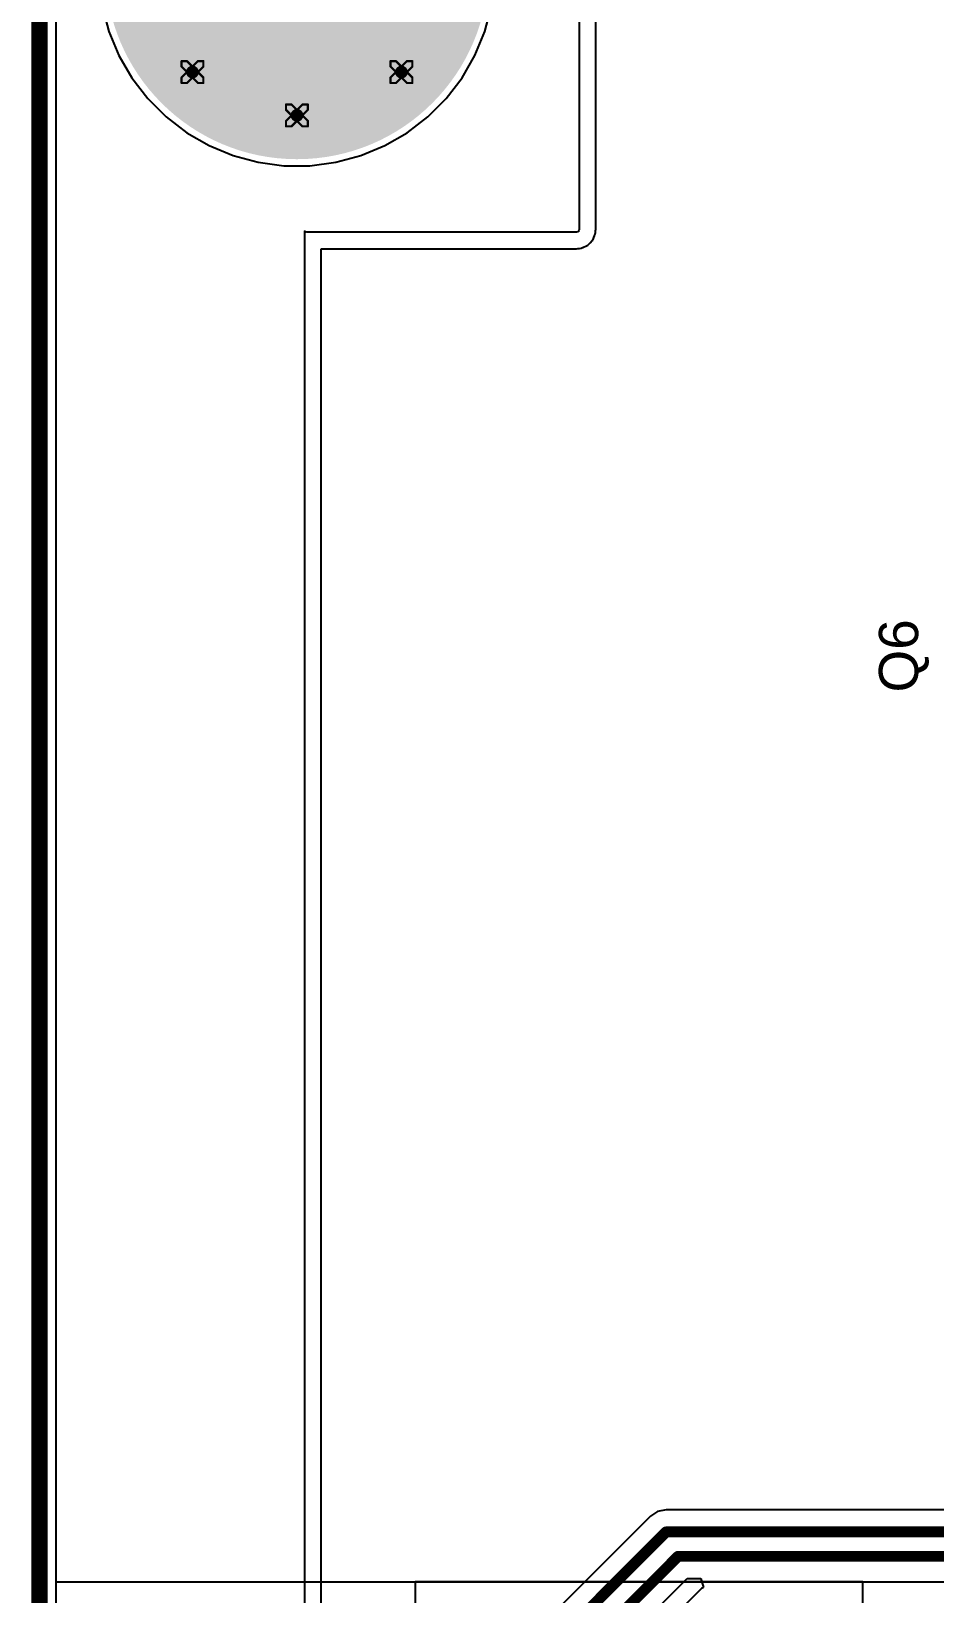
# Model space of a CAD drawing. Header units: inches. Extents: x 0 to 5379, y 0 to 5429.
# Drawn here: x -0.19 to 20.86, y 72.14 to 108.51 of the extents above; entities that cross this region are included whole.
import ezdxf

# ---------------------------------------------------------------- set-up
doc = ezdxf.new("R2010")
doc.units = ezdxf.units.IN
for name, color, linetype in [('Board Outline', 216, 'Continuous'), ('Bottom Layer', 5, 'Continuous'), ('Bottom Solder', 6, 'Continuous'), ('Drill Drawing', 1, 'Continuous'), ('GND01', 16, 'Continuous'), ('GND02', 76, 'Continuous'), ('Multi-Layer', 9, 'Continuous'), ('Pad Holes', 156, 'Continuous'), ('PWR', 156, 'Continuous'), ('SIG 01', 90, 'Continuous'), ('Top Layer', 1, 'Continuous'), ('Top Overlay', 2, 'Continuous'), ('Top Solder', 216, 'Continuous'), ('Via Holes', 16, 'Continuous')]:
    doc.layers.add(name, color=color, linetype=linetype)
doc.styles.add('Arial', font='', dxfattribs={"height": 0.2})
doc.styles.get('Arial').set_extended_font_data('Arial')

msp = doc.modelspace()

# ---------------------------------------------------------------- hatches: boundary and pattern name
at = {"layer": 'Bottom Layer'}
h = msp.add_hatch(color=5, dxfattribs=at)
edge = h.paths.add_edge_path()
edge.add_arc((6, 109.993), 4.36, 0, 360)
h = msp.add_hatch(color=5, dxfattribs=at)
edge = h.paths.add_edge_path()
edge.add_arc((3.566, 107.559), 0.3, 0, 360)
h = msp.add_hatch(color=5, dxfattribs=at)
edge = h.paths.add_edge_path()
edge.add_arc((8.434, 107.559), 0.3, 0, 360)
h = msp.add_hatch(color=5, dxfattribs=at)
edge = h.paths.add_edge_path()
edge.add_arc((6, 106.551), 0.3, 0, 360)
at = {"layer": 'Bottom Solder'}
h = msp.add_hatch(color=6, dxfattribs=at)
edge = h.paths.add_edge_path()
edge.add_arc((6, 109.993), 4.462, 0, 360)
h = msp.add_hatch(color=6, dxfattribs=at)
edge = h.paths.add_edge_path()
edge.add_arc((3.566, 107.559), 0.402, 0, 360)
h = msp.add_hatch(color=6, dxfattribs=at)
edge = h.paths.add_edge_path()
edge.add_arc((8.434, 107.559), 0.402, 0, 360)
h = msp.add_hatch(color=6, dxfattribs=at)
edge = h.paths.add_edge_path()
edge.add_arc((6, 106.551), 0.402, 0, 360)
at = {"layer": 'GND01'}
h = msp.add_hatch(color=16, dxfattribs=at)
edge = h.paths.add_edge_path()
edge.add_arc((6, 109.993), 4.36, 0, 360)
h = msp.add_hatch(color=16, dxfattribs=at)
edge = h.paths.add_edge_path()
edge.add_arc((3.566, 107.559), 0.3, 0, 360)
h = msp.add_hatch(color=16, dxfattribs=at)
edge = h.paths.add_edge_path()
edge.add_arc((8.434, 107.559), 0.3, 0, 360)
h = msp.add_hatch(color=16, dxfattribs=at)
edge = h.paths.add_edge_path()
edge.add_arc((6, 106.551), 0.3, 0, 360)
at = {"layer": 'GND02'}
h = msp.add_hatch(color=76, dxfattribs=at)
edge = h.paths.add_edge_path()
edge.add_arc((6, 109.993), 4.36, 0, 360)
h = msp.add_hatch(color=76, dxfattribs=at)
edge = h.paths.add_edge_path()
edge.add_arc((3.566, 107.559), 0.3, 0, 360)
h = msp.add_hatch(color=76, dxfattribs=at)
edge = h.paths.add_edge_path()
edge.add_arc((8.434, 107.559), 0.3, 0, 360)
h = msp.add_hatch(color=76, dxfattribs=at)
edge = h.paths.add_edge_path()
edge.add_arc((6, 106.551), 0.3, 0, 360)
at = {"layer": 'Multi-Layer'}
h = msp.add_hatch(color=9, dxfattribs=at)
edge = h.paths.add_edge_path()
edge.add_arc((6, 109.993), 4.36, 0, 360)
at = {"layer": 'Pad Holes'}
h = msp.add_hatch(color=7, dxfattribs=at)
edge = h.paths.add_edge_path()
edge.add_arc((6, 109.993), 2.5, 0, 360)
at = {"layer": 'PWR'}
h = msp.add_hatch(color=156, dxfattribs=at)
edge = h.paths.add_edge_path()
edge.add_arc((6, 109.993), 4.36, 0, 360)
h = msp.add_hatch(color=156, dxfattribs=at)
edge = h.paths.add_edge_path()
edge.add_arc((3.566, 107.559), 0.3, 0, 360)
h = msp.add_hatch(color=156, dxfattribs=at)
edge = h.paths.add_edge_path()
edge.add_arc((8.434, 107.559), 0.3, 0, 360)
h = msp.add_hatch(color=156, dxfattribs=at)
edge = h.paths.add_edge_path()
edge.add_arc((6, 106.551), 0.3, 0, 360)
at = {"layer": 'SIG 01'}
h = msp.add_hatch(color=90, dxfattribs=at)
edge = h.paths.add_edge_path()
edge.add_arc((6, 109.993), 4.36, 0, 360)
h = msp.add_hatch(color=90, dxfattribs=at)
edge = h.paths.add_edge_path()
edge.add_arc((3.566, 107.559), 0.3, 0, 360)
h = msp.add_hatch(color=90, dxfattribs=at)
edge = h.paths.add_edge_path()
edge.add_arc((8.434, 107.559), 0.3, 0, 360)
h = msp.add_hatch(color=90, dxfattribs=at)
edge = h.paths.add_edge_path()
edge.add_arc((6, 106.551), 0.3, 0, 360)
at = {"layer": 'Top Layer'}
h = msp.add_hatch(color=1, dxfattribs=at)
edge = h.paths.add_edge_path()
edge.add_arc((6, 109.993), 4.36, 0, 360)
h = msp.add_hatch(color=1, dxfattribs=at)
edge = h.paths.add_edge_path()
edge.add_arc((3.566, 107.559), 0.3, 0, 360)
h = msp.add_hatch(color=1, dxfattribs=at)
edge = h.paths.add_edge_path()
edge.add_arc((8.434, 107.559), 0.3, 0, 360)
h = msp.add_hatch(color=1, dxfattribs=at)
edge = h.paths.add_edge_path()
edge.add_arc((6, 106.551), 0.3, 0, 360)
at = {"layer": 'Top Solder'}
h = msp.add_hatch(color=216, dxfattribs=at)
edge = h.paths.add_edge_path()
edge.add_arc((6, 109.993), 4.462, 0, 360)
h = msp.add_hatch(color=216, dxfattribs=at)
edge = h.paths.add_edge_path()
edge.add_arc((3.566, 107.559), 0.402, 0, 360)
h = msp.add_hatch(color=216, dxfattribs=at)
edge = h.paths.add_edge_path()
edge.add_arc((8.434, 107.559), 0.402, 0, 360)
h = msp.add_hatch(color=216, dxfattribs=at)
edge = h.paths.add_edge_path()
edge.add_arc((6, 106.551), 0.402, 0, 360)
at = {"layer": 'Via Holes'}
h = msp.add_hatch(color=7, dxfattribs=at)
edge = h.paths.add_edge_path()
edge.add_arc((3.566, 107.559), 0.15, 0, 360)
h = msp.add_hatch(color=7, dxfattribs=at)
edge = h.paths.add_edge_path()
edge.add_arc((8.434, 107.559), 0.15, 0, 360)
h = msp.add_hatch(color=7, dxfattribs=at)
edge = h.paths.add_edge_path()
edge.add_arc((6, 106.551), 0.15, 0, 360)

# ---------------------------------------------------------------- linework, layer by layer
at = {"layer": 'Board Outline'}
msp.add_lwpolyline([(0, 0, 0.381, 0.381, 0), (0, 220, 0.381, 0.381, 0)], format="xyseb", dxfattribs=at)
at = {"layer": 'Bottom Layer'}
for p, q in [((0.388, 9.671), (0.388, 210.329)), ((1.465, 109.091), (1.621, 108.507)), ((10.379, 108.507), (10.535, 109.091)), ((1.621, 108.507), (1.853, 107.948)), ((10.147, 107.948), (10.379, 108.507)), ((1.853, 107.948), (2.155, 107.424)), ((9.845, 107.424), (10.147, 107.948)), ((2.155, 107.424), (2.524, 106.944)), ((9.476, 106.944), (9.845, 107.424)), ((2.524, 106.944), (2.951, 106.517)), ((9.049, 106.517), (9.476, 106.944)), ((2.951, 106.517), (3.431, 106.148)), ((8.569, 106.148), (9.049, 106.517)), ((3.431, 106.148), (3.955, 105.846)), ((8.045, 105.846), (8.569, 106.148)), ((3.955, 105.846), (4.514, 105.615)), ((4.514, 105.615), (5.098, 105.458)), ((6.902, 105.458), (7.486, 105.615)), ((7.486, 105.615), (8.045, 105.846)), ((5.098, 105.458), (5.698, 105.379)), ((5.698, 105.379), (6.302, 105.379)), ((6.302, 105.379), (6.902, 105.458))]:
    msp.add_line(p, q, dxfattribs=at)
at = {"layer": 'Drill Drawing'}
for points in [[(3.312, 107.686, 0.0508, 0.0508, 0), (3.312, 107.813, 0.0508, 0.0508, 0)], [(3.312, 107.813, 0.0508, 0.0508, 0), (3.439, 107.813, 0.0508, 0.0508, 0)], [(3.312, 107.686, 0.0508, 0.0508, 0), (3.439, 107.559, 0.0508, 0.0508, 0)], [(3.439, 107.813, 0.0508, 0.0508, 0), (3.566, 107.686, 0.0508, 0.0508, 0)], [(3.566, 107.686, 0.0508, 0.0508, 0), (3.693, 107.813, 0.0508, 0.0508, 0)], [(3.693, 107.813, 0.0508, 0.0508, 0), (3.82, 107.813, 0.0508, 0.0508, 0)], [(3.693, 107.559, 0.0508, 0.0508, 0), (3.82, 107.686, 0.0508, 0.0508, 0)], [(3.82, 107.686, 0.0508, 0.0508, 0), (3.82, 107.813, 0.0508, 0.0508, 0)], [(8.18, 107.686, 0.0508, 0.0508, 0), (8.18, 107.813, 0.0508, 0.0508, 0)], [(8.18, 107.813, 0.0508, 0.0508, 0), (8.307, 107.813, 0.0508, 0.0508, 0)], [(8.18, 107.686, 0.0508, 0.0508, 0), (8.307, 107.559, 0.0508, 0.0508, 0)], [(8.307, 107.813, 0.0508, 0.0508, 0), (8.434, 107.686, 0.0508, 0.0508, 0)], [(8.434, 107.686, 0.0508, 0.0508, 0), (8.561, 107.813, 0.0508, 0.0508, 0)], [(8.561, 107.813, 0.0508, 0.0508, 0), (8.688, 107.813, 0.0508, 0.0508, 0)], [(8.561, 107.559, 0.0508, 0.0508, 0), (8.688, 107.686, 0.0508, 0.0508, 0)], [(8.688, 107.686, 0.0508, 0.0508, 0), (8.688, 107.813, 0.0508, 0.0508, 0)], [(3.312, 107.432, 0.0508, 0.0508, 0), (3.439, 107.559, 0.0508, 0.0508, 0)], [(3.312, 107.305, 0.0508, 0.0508, 0), (3.312, 107.432, 0.0508, 0.0508, 0)], [(3.312, 107.305, 0.0508, 0.0508, 0), (3.439, 107.305, 0.0508, 0.0508, 0)], [(3.439, 107.305, 0.0508, 0.0508, 0), (3.566, 107.432, 0.0508, 0.0508, 0)], [(3.566, 107.432, 0.0508, 0.0508, 0), (3.693, 107.305, 0.0508, 0.0508, 0)], [(3.693, 107.559, 0.0508, 0.0508, 0), (3.82, 107.432, 0.0508, 0.0508, 0)], [(3.693, 107.305, 0.0508, 0.0508, 0), (3.82, 107.305, 0.0508, 0.0508, 0)], [(3.82, 107.305, 0.0508, 0.0508, 0), (3.82, 107.432, 0.0508, 0.0508, 0)], [(8.18, 107.432, 0.0508, 0.0508, 0), (8.307, 107.559, 0.0508, 0.0508, 0)], [(8.18, 107.305, 0.0508, 0.0508, 0), (8.18, 107.432, 0.0508, 0.0508, 0)], [(8.18, 107.305, 0.0508, 0.0508, 0), (8.307, 107.305, 0.0508, 0.0508, 0)], [(8.307, 107.305, 0.0508, 0.0508, 0), (8.434, 107.432, 0.0508, 0.0508, 0)], [(8.434, 107.432, 0.0508, 0.0508, 0), (8.561, 107.305, 0.0508, 0.0508, 0)], [(8.561, 107.559, 0.0508, 0.0508, 0), (8.688, 107.432, 0.0508, 0.0508, 0)], [(8.561, 107.305, 0.0508, 0.0508, 0), (8.688, 107.305, 0.0508, 0.0508, 0)], [(8.688, 107.305, 0.0508, 0.0508, 0), (8.688, 107.432, 0.0508, 0.0508, 0)], [(5.746, 106.678, 0.0508, 0.0508, 0), (5.746, 106.805, 0.0508, 0.0508, 0)], [(5.746, 106.805, 0.0508, 0.0508, 0), (5.873, 106.805, 0.0508, 0.0508, 0)], [(5.746, 106.678, 0.0508, 0.0508, 0), (5.873, 106.551, 0.0508, 0.0508, 0)], [(5.746, 106.424, 0.0508, 0.0508, 0), (5.873, 106.551, 0.0508, 0.0508, 0)], [(5.873, 106.805, 0.0508, 0.0508, 0), (6, 106.678, 0.0508, 0.0508, 0)], [(6, 106.678, 0.0508, 0.0508, 0), (6.127, 106.805, 0.0508, 0.0508, 0)], [(6.127, 106.805, 0.0508, 0.0508, 0), (6.254, 106.805, 0.0508, 0.0508, 0)], [(6.127, 106.551, 0.0508, 0.0508, 0), (6.254, 106.678, 0.0508, 0.0508, 0)], [(6.127, 106.551, 0.0508, 0.0508, 0), (6.254, 106.424, 0.0508, 0.0508, 0)], [(6.254, 106.678, 0.0508, 0.0508, 0), (6.254, 106.805, 0.0508, 0.0508, 0)], [(5.746, 106.297, 0.0508, 0.0508, 0), (5.746, 106.424, 0.0508, 0.0508, 0)], [(5.746, 106.297, 0.0508, 0.0508, 0), (5.873, 106.297, 0.0508, 0.0508, 0)], [(5.873, 106.297, 0.0508, 0.0508, 0), (6, 106.424, 0.0508, 0.0508, 0)], [(6, 106.424, 0.0508, 0.0508, 0), (6.127, 106.297, 0.0508, 0.0508, 0)], [(6.127, 106.297, 0.0508, 0.0508, 0), (6.254, 106.297, 0.0508, 0.0508, 0)], [(6.254, 106.297, 0.0508, 0.0508, 0), (6.254, 106.424, 0.0508, 0.0508, 0)]]:
    msp.add_lwpolyline(points, format="xyseb", dxfattribs=at)
for points in [[(3.299, 107.813, 0.0254, 0.0254, 1), (3.325, 107.813, 0.0254, 0.0254, 1)], [(3.299, 107.813, 0.0254, 0.0254, 1), (3.325, 107.813, 0.0254, 0.0254, 1)], [(3.299, 107.686, 0.0254, 0.0254, 1), (3.325, 107.686, 0.0254, 0.0254, 1)], [(3.299, 107.686, 0.0254, 0.0254, 1), (3.325, 107.686, 0.0254, 0.0254, 1)], [(3.426, 107.813, 0.0254, 0.0254, 1), (3.452, 107.813, 0.0254, 0.0254, 1)], [(3.426, 107.813, 0.0254, 0.0254, 1), (3.452, 107.813, 0.0254, 0.0254, 1)], [(3.553, 107.686, 0.0254, 0.0254, 1), (3.579, 107.686, 0.0254, 0.0254, 1)], [(3.553, 107.686, 0.0254, 0.0254, 1), (3.579, 107.686, 0.0254, 0.0254, 1)], [(3.68, 107.813, 0.0254, 0.0254, 1), (3.706, 107.813, 0.0254, 0.0254, 1)], [(3.68, 107.813, 0.0254, 0.0254, 1), (3.706, 107.813, 0.0254, 0.0254, 1)], [(3.807, 107.813, 0.0254, 0.0254, 1), (3.833, 107.813, 0.0254, 0.0254, 1)], [(3.807, 107.813, 0.0254, 0.0254, 1), (3.833, 107.813, 0.0254, 0.0254, 1)], [(3.807, 107.686, 0.0254, 0.0254, 1), (3.833, 107.686, 0.0254, 0.0254, 1)], [(3.807, 107.686, 0.0254, 0.0254, 1), (3.833, 107.686, 0.0254, 0.0254, 1)], [(8.167, 107.813, 0.0254, 0.0254, 1), (8.193, 107.813, 0.0254, 0.0254, 1)], [(8.167, 107.813, 0.0254, 0.0254, 1), (8.193, 107.813, 0.0254, 0.0254, 1)], [(8.167, 107.686, 0.0254, 0.0254, 1), (8.193, 107.686, 0.0254, 0.0254, 1)], [(8.167, 107.686, 0.0254, 0.0254, 1), (8.193, 107.686, 0.0254, 0.0254, 1)], [(8.294, 107.813, 0.0254, 0.0254, 1), (8.32, 107.813, 0.0254, 0.0254, 1)], [(8.294, 107.813, 0.0254, 0.0254, 1), (8.32, 107.813, 0.0254, 0.0254, 1)], [(8.421, 107.686, 0.0254, 0.0254, 1), (8.447, 107.686, 0.0254, 0.0254, 1)], [(8.421, 107.686, 0.0254, 0.0254, 1), (8.447, 107.686, 0.0254, 0.0254, 1)], [(8.548, 107.813, 0.0254, 0.0254, 1), (8.574, 107.813, 0.0254, 0.0254, 1)], [(8.548, 107.813, 0.0254, 0.0254, 1), (8.574, 107.813, 0.0254, 0.0254, 1)], [(8.675, 107.813, 0.0254, 0.0254, 1), (8.701, 107.813, 0.0254, 0.0254, 1)], [(8.675, 107.813, 0.0254, 0.0254, 1), (8.701, 107.813, 0.0254, 0.0254, 1)], [(8.675, 107.686, 0.0254, 0.0254, 1), (8.701, 107.686, 0.0254, 0.0254, 1)], [(8.675, 107.686, 0.0254, 0.0254, 1), (8.701, 107.686, 0.0254, 0.0254, 1)], [(3.299, 107.432, 0.0254, 0.0254, 1), (3.325, 107.432, 0.0254, 0.0254, 1)], [(3.299, 107.432, 0.0254, 0.0254, 1), (3.325, 107.432, 0.0254, 0.0254, 1)], [(3.299, 107.305, 0.0254, 0.0254, 1), (3.325, 107.305, 0.0254, 0.0254, 1)], [(3.299, 107.305, 0.0254, 0.0254, 1), (3.325, 107.305, 0.0254, 0.0254, 1)], [(3.426, 107.559, 0.0254, 0.0254, 1), (3.452, 107.559, 0.0254, 0.0254, 1)], [(3.426, 107.559, 0.0254, 0.0254, 1), (3.452, 107.559, 0.0254, 0.0254, 1)], [(3.426, 107.305, 0.0254, 0.0254, 1), (3.452, 107.305, 0.0254, 0.0254, 1)], [(3.426, 107.305, 0.0254, 0.0254, 1), (3.452, 107.305, 0.0254, 0.0254, 1)], [(3.553, 107.432, 0.0254, 0.0254, 1), (3.579, 107.432, 0.0254, 0.0254, 1)], [(3.553, 107.432, 0.0254, 0.0254, 1), (3.579, 107.432, 0.0254, 0.0254, 1)], [(3.68, 107.559, 0.0254, 0.0254, 1), (3.706, 107.559, 0.0254, 0.0254, 1)], [(3.68, 107.559, 0.0254, 0.0254, 1), (3.706, 107.559, 0.0254, 0.0254, 1)], [(3.68, 107.305, 0.0254, 0.0254, 1), (3.706, 107.305, 0.0254, 0.0254, 1)], [(3.68, 107.305, 0.0254, 0.0254, 1), (3.706, 107.305, 0.0254, 0.0254, 1)], [(3.807, 107.432, 0.0254, 0.0254, 1), (3.833, 107.432, 0.0254, 0.0254, 1)], [(3.807, 107.432, 0.0254, 0.0254, 1), (3.833, 107.432, 0.0254, 0.0254, 1)], [(3.807, 107.305, 0.0254, 0.0254, 1), (3.833, 107.305, 0.0254, 0.0254, 1)], [(3.807, 107.305, 0.0254, 0.0254, 1), (3.833, 107.305, 0.0254, 0.0254, 1)], [(8.167, 107.432, 0.0254, 0.0254, 1), (8.193, 107.432, 0.0254, 0.0254, 1)], [(8.167, 107.432, 0.0254, 0.0254, 1), (8.193, 107.432, 0.0254, 0.0254, 1)], [(8.167, 107.305, 0.0254, 0.0254, 1), (8.193, 107.305, 0.0254, 0.0254, 1)], [(8.167, 107.305, 0.0254, 0.0254, 1), (8.193, 107.305, 0.0254, 0.0254, 1)], [(8.294, 107.559, 0.0254, 0.0254, 1), (8.32, 107.559, 0.0254, 0.0254, 1)], [(8.294, 107.559, 0.0254, 0.0254, 1), (8.32, 107.559, 0.0254, 0.0254, 1)], [(8.294, 107.305, 0.0254, 0.0254, 1), (8.32, 107.305, 0.0254, 0.0254, 1)], [(8.294, 107.305, 0.0254, 0.0254, 1), (8.32, 107.305, 0.0254, 0.0254, 1)], [(8.421, 107.432, 0.0254, 0.0254, 1), (8.447, 107.432, 0.0254, 0.0254, 1)], [(8.421, 107.432, 0.0254, 0.0254, 1), (8.447, 107.432, 0.0254, 0.0254, 1)], [(8.548, 107.559, 0.0254, 0.0254, 1), (8.574, 107.559, 0.0254, 0.0254, 1)], [(8.548, 107.559, 0.0254, 0.0254, 1), (8.574, 107.559, 0.0254, 0.0254, 1)], [(8.548, 107.305, 0.0254, 0.0254, 1), (8.574, 107.305, 0.0254, 0.0254, 1)], [(8.548, 107.305, 0.0254, 0.0254, 1), (8.574, 107.305, 0.0254, 0.0254, 1)], [(8.675, 107.432, 0.0254, 0.0254, 1), (8.701, 107.432, 0.0254, 0.0254, 1)], [(8.675, 107.432, 0.0254, 0.0254, 1), (8.701, 107.432, 0.0254, 0.0254, 1)], [(8.675, 107.305, 0.0254, 0.0254, 1), (8.701, 107.305, 0.0254, 0.0254, 1)], [(8.675, 107.305, 0.0254, 0.0254, 1), (8.701, 107.305, 0.0254, 0.0254, 1)], [(5.733, 106.805, 0.0254, 0.0254, 1), (5.759, 106.805, 0.0254, 0.0254, 1)], [(5.733, 106.805, 0.0254, 0.0254, 1), (5.759, 106.805, 0.0254, 0.0254, 1)], [(5.733, 106.678, 0.0254, 0.0254, 1), (5.759, 106.678, 0.0254, 0.0254, 1)], [(5.733, 106.678, 0.0254, 0.0254, 1), (5.759, 106.678, 0.0254, 0.0254, 1)], [(5.86, 106.805, 0.0254, 0.0254, 1), (5.886, 106.805, 0.0254, 0.0254, 1)], [(5.86, 106.805, 0.0254, 0.0254, 1), (5.886, 106.805, 0.0254, 0.0254, 1)], [(5.86, 106.551, 0.0254, 0.0254, 1), (5.886, 106.551, 0.0254, 0.0254, 1)], [(5.86, 106.551, 0.0254, 0.0254, 1), (5.886, 106.551, 0.0254, 0.0254, 1)], [(5.987, 106.678, 0.0254, 0.0254, 1), (6.013, 106.678, 0.0254, 0.0254, 1)], [(5.987, 106.678, 0.0254, 0.0254, 1), (6.013, 106.678, 0.0254, 0.0254, 1)], [(6.114, 106.805, 0.0254, 0.0254, 1), (6.14, 106.805, 0.0254, 0.0254, 1)], [(6.114, 106.805, 0.0254, 0.0254, 1), (6.14, 106.805, 0.0254, 0.0254, 1)], [(6.114, 106.551, 0.0254, 0.0254, 1), (6.14, 106.551, 0.0254, 0.0254, 1)], [(6.114, 106.551, 0.0254, 0.0254, 1), (6.14, 106.551, 0.0254, 0.0254, 1)], [(6.241, 106.805, 0.0254, 0.0254, 1), (6.267, 106.805, 0.0254, 0.0254, 1)], [(6.241, 106.805, 0.0254, 0.0254, 1), (6.267, 106.805, 0.0254, 0.0254, 1)], [(6.241, 106.678, 0.0254, 0.0254, 1), (6.267, 106.678, 0.0254, 0.0254, 1)], [(6.241, 106.678, 0.0254, 0.0254, 1), (6.267, 106.678, 0.0254, 0.0254, 1)], [(5.733, 106.424, 0.0254, 0.0254, 1), (5.759, 106.424, 0.0254, 0.0254, 1)], [(5.733, 106.424, 0.0254, 0.0254, 1), (5.759, 106.424, 0.0254, 0.0254, 1)], [(5.733, 106.297, 0.0254, 0.0254, 1), (5.759, 106.297, 0.0254, 0.0254, 1)], [(5.733, 106.297, 0.0254, 0.0254, 1), (5.759, 106.297, 0.0254, 0.0254, 1)], [(5.86, 106.297, 0.0254, 0.0254, 1), (5.886, 106.297, 0.0254, 0.0254, 1)], [(5.86, 106.297, 0.0254, 0.0254, 1), (5.886, 106.297, 0.0254, 0.0254, 1)], [(5.987, 106.424, 0.0254, 0.0254, 1), (6.013, 106.424, 0.0254, 0.0254, 1)], [(5.987, 106.424, 0.0254, 0.0254, 1), (6.013, 106.424, 0.0254, 0.0254, 1)], [(6.114, 106.297, 0.0254, 0.0254, 1), (6.14, 106.297, 0.0254, 0.0254, 1)], [(6.114, 106.297, 0.0254, 0.0254, 1), (6.14, 106.297, 0.0254, 0.0254, 1)], [(6.241, 106.424, 0.0254, 0.0254, 1), (6.267, 106.424, 0.0254, 0.0254, 1)], [(6.241, 106.424, 0.0254, 0.0254, 1), (6.267, 106.424, 0.0254, 0.0254, 1)], [(6.241, 106.297, 0.0254, 0.0254, 1), (6.267, 106.297, 0.0254, 0.0254, 1)], [(6.241, 106.297, 0.0254, 0.0254, 1), (6.267, 106.297, 0.0254, 0.0254, 1)]]:
    msp.add_lwpolyline(points, format="xyseb", close=True, dxfattribs=at)
at = {"layer": 'GND01'}
for p, q in [((0.388, 0.388), (0.388, 219.612)), ((1.465, 109.091), (1.621, 108.507)), ((10.379, 108.507), (10.535, 109.091)), ((1.621, 108.507), (1.853, 107.948)), ((10.147, 107.948), (10.379, 108.507)), ((1.853, 107.948), (2.155, 107.424)), ((9.845, 107.424), (10.147, 107.948)), ((2.155, 107.424), (2.524, 106.944)), ((9.476, 106.944), (9.845, 107.424)), ((2.524, 106.944), (2.951, 106.517)), ((9.049, 106.517), (9.476, 106.944)), ((2.951, 106.517), (3.431, 106.148)), ((8.569, 106.148), (9.049, 106.517)), ((3.431, 106.148), (3.955, 105.846)), ((8.045, 105.846), (8.569, 106.148)), ((3.955, 105.846), (4.514, 105.615)), ((4.514, 105.615), (5.098, 105.458)), ((6.902, 105.458), (7.486, 105.615)), ((7.486, 105.615), (8.045, 105.846)), ((5.098, 105.458), (5.698, 105.379)), ((5.698, 105.379), (6.302, 105.379)), ((6.302, 105.379), (6.902, 105.458))]:
    msp.add_line(p, q, dxfattribs=at)
at = {"layer": 'GND02'}
for p, q in [((0.388, 0.388), (0.388, 219.612)), ((1.465, 109.091), (1.621, 108.507)), ((10.379, 108.507), (10.535, 109.091)), ((1.621, 108.507), (1.853, 107.948)), ((10.147, 107.948), (10.379, 108.507)), ((1.853, 107.948), (2.155, 107.424)), ((9.845, 107.424), (10.147, 107.948)), ((2.155, 107.424), (2.524, 106.944)), ((9.476, 106.944), (9.845, 107.424)), ((2.524, 106.944), (2.951, 106.517)), ((9.049, 106.517), (9.476, 106.944)), ((2.951, 106.517), (3.431, 106.148)), ((8.569, 106.148), (9.049, 106.517)), ((3.431, 106.148), (3.955, 105.846)), ((8.045, 105.846), (8.569, 106.148)), ((3.955, 105.846), (4.514, 105.615)), ((4.514, 105.615), (5.098, 105.458)), ((6.902, 105.458), (7.486, 105.615)), ((7.486, 105.615), (8.045, 105.846)), ((5.098, 105.458), (5.698, 105.379)), ((5.698, 105.379), (6.302, 105.379)), ((6.302, 105.379), (6.902, 105.458))]:
    msp.add_line(p, q, dxfattribs=at)
at = {"layer": 'PWR'}
for p, q in [((0.388, 0.388), (0.388, 219.612)), ((1.465, 109.091), (1.621, 108.507)), ((10.379, 108.507), (10.535, 109.091)), ((1.621, 108.507), (1.853, 107.948)), ((10.147, 107.948), (10.379, 108.507)), ((1.853, 107.948), (2.155, 107.424)), ((9.845, 107.424), (10.147, 107.948)), ((2.155, 107.424), (2.524, 106.944)), ((9.476, 106.944), (9.845, 107.424)), ((2.524, 106.944), (2.951, 106.517)), ((9.049, 106.517), (9.476, 106.944)), ((2.951, 106.517), (3.431, 106.148)), ((8.569, 106.148), (9.049, 106.517)), ((3.431, 106.148), (3.955, 105.846)), ((8.045, 105.846), (8.569, 106.148)), ((3.955, 105.846), (4.514, 105.615)), ((4.514, 105.615), (5.098, 105.458)), ((6.902, 105.458), (7.486, 105.615)), ((7.486, 105.615), (8.045, 105.846)), ((5.098, 105.458), (5.698, 105.379)), ((5.698, 105.379), (6.302, 105.379)), ((6.302, 105.379), (6.902, 105.458))]:
    msp.add_line(p, q, dxfattribs=at)
at = {"layer": 'SIG 01'}
for p, q in [((0.388, 0.388), (0.388, 219.612)), ((12.573, 115.913), (12.573, 103.899)), ((12.961, 103.899), (12.961, 115.913)), ((6.223, 103.835), (6.172, 103.861)), ((6.172, 103.861), (6.172, 103.447)), ((12.509, 103.835), (6.223, 103.835)), ((12.545, 103.842), (12.509, 103.835)), ((12.557, 103.851), (12.545, 103.842)), ((12.566, 103.864), (12.557, 103.851)), ((12.573, 103.899), (12.566, 103.864)), ((12.889, 103.648), (12.931, 103.748)), ((12.931, 103.748), (12.932, 103.75)), ((12.932, 103.752), (12.947, 103.788)), ((12.932, 103.75), (12.932, 103.752)), ((12.947, 103.788), (12.954, 103.823)), ((12.954, 103.861), (12.961, 103.899)), ((12.954, 103.823), (12.954, 103.861)), ((6.172, 103.447), (6.172, 66.556)), ((6.561, 66.556), (6.561, 103.447)), ((6.561, 103.447), (12.509, 103.447)), ((12.509, 103.447), (12.547, 103.454)), ((12.547, 103.454), (12.585, 103.454)), ((12.585, 103.454), (12.62, 103.461)), ((12.62, 103.461), (12.656, 103.476)), ((12.656, 103.476), (12.658, 103.476)), ((12.658, 103.476), (12.66, 103.478)), ((12.66, 103.478), (12.76, 103.519)), ((12.76, 103.519), (12.773, 103.528)), ((12.773, 103.528), (12.827, 103.581)), ((12.773, 103.528), (12.773, 103.528)), ((12.773, 103.528), (12.773, 103.528)), ((12.827, 103.581), (12.88, 103.635)), ((12.88, 103.635), (12.889, 103.648)), ((12.88, 103.635), (12.88, 103.635)), ((12.88, 103.635), (12.88, 103.635)), ((14.233, 73.941), (6.764, 66.472)), ((14.401, 74.053), (14.233, 73.941)), ((14.599, 74.093), (14.401, 74.053)), ((57.715, 74.093), (14.599, 74.093)), ((8.098, 65.494), (15.093, 72.489)), ((15.093, 72.489), (15.406, 72.489)), ((15.406, 72.489), (15.468, 72.285)), ((15.423, 72.255), (8.302, 65.134)), ((15.468, 72.285), (15.423, 72.255))]:
    msp.add_line(p, q, dxfattribs=at)
for points in [[(6.97, 65.946, 0.254, 0.254, 0), (14.599, 73.575, 0.254, 0.254, 0)], [(14.599, 73.575, 0.254, 0.254, 0), (59.017, 73.575, 0.254, 0.254, 0)], [(7.581, 65.709, 0.254, 0.254, 0), (14.878, 73.007, 0.254, 0.254, 0)], [(14.878, 73.007, 0.254, 0.254, 0), (59.456, 73.007, 0.254, 0.254, 0)]]:
    msp.add_lwpolyline(points, format="xyseb", dxfattribs=at)
for points in [[(14.536, 73.575, 0.127, 0.127, 1), (14.663, 73.575, 0.127, 0.127, 1)], [(14.536, 73.575, 0.127, 0.127, 1), (14.663, 73.575, 0.127, 0.127, 1)], [(14.815, 73.007, 0.127, 0.127, 1), (14.942, 73.007, 0.127, 0.127, 1)], [(14.815, 73.007, 0.127, 0.127, 1), (14.942, 73.007, 0.127, 0.127, 1)]]:
    msp.add_lwpolyline(points, format="xyseb", close=True, dxfattribs=at)
at = {"layer": 'Top Layer'}
for p, q in [((0.381, 147.371), (0.381, 72.415)), ((0.381, 72.415), (350, 72.415)), ((0.388, 9.671), (0.388, 72.415)), ((0.388, 72.415), (8.753, 72.415)), ((8.753, 72.415), (8.753, 60.782)), ((19.182, 72.415), (8.753, 72.415)), ((8.753, 72.415), (8.753, 61.925)), ((19.182, 62.556), (19.182, 72.415))]:
    msp.add_line(p, q, dxfattribs=at)

# ---------------------------------------------------------------- texts
at = {"layer": 'Top Overlay', "style": 'Arial'}
msp.add_text('Q6', height=0.9144, rotation=90, dxfattribs=at).set_placement((20.472, 93.117))

doc.saveas('drawing.dxf')
